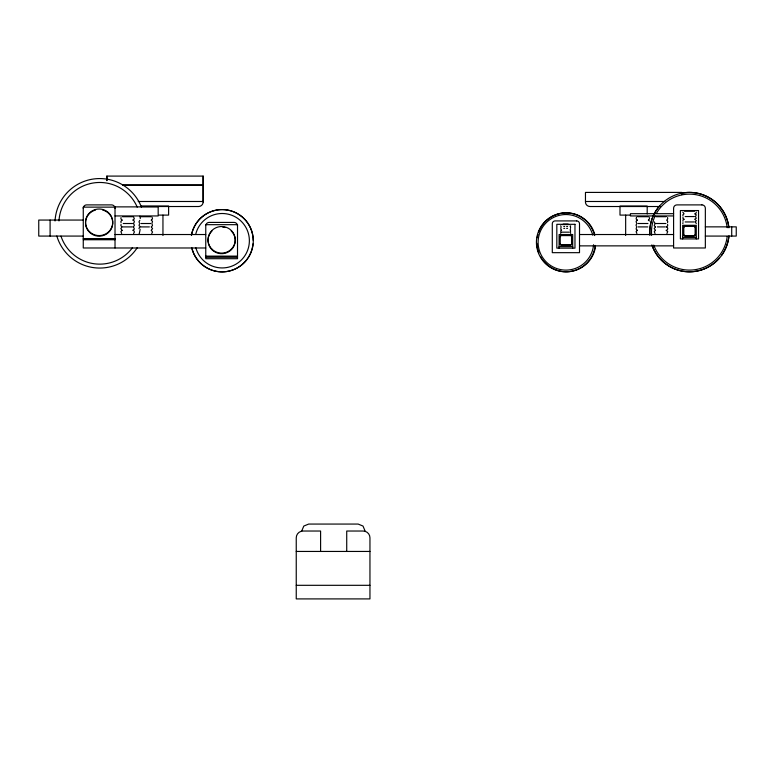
<?xml version="1.0" encoding="UTF-8"?>
<svg xmlns="http://www.w3.org/2000/svg" width="775" height="775" viewBox="0 0 775 775"><rect width="100%" height="100%" fill="white"/><g stroke="black" fill="none" stroke-linecap="round" stroke-linejoin="round"><path stroke-width="1.16" d="M106.882 180.623L106.882 176.09L203.147 176.09L203.166 202.052M203.147 176.09L203.137 201.413A4.572 4.572 0 0 1 198.603 206.518L140.478 206.518M138.967 228.615L139.461 227.414L140.662 226.91L139.025 225.651L139.461 224.014M301.785 530.865L303.8 526.06L308.683 524.065L358.147 524.065L363.01 526.06L365.025 530.865M682.823 212.147L684.025 213.803L682.823 214.849L682.988 215.867M696.308 223.646L695.524 222.125M570.662 233.362L570.536 232.645M121.045 217.562L120.881 218.85L122.082 220.052M121.045 224.362L120.881 225.651L122.082 226.862M667.566 222.657L667.73 221.369L666.936 220.342M682.988 217.223L682.988 218.569L684.025 219.199M682.988 222.619L682.823 223.646M570.662 225.767L570.08 226.339M570.536 227.898L570.536 226.939M570.536 231.696L570.536 230.747M152.074 223.016L152.51 221.369L151.309 220.168M636.537 217.203L636.091 218.85L637.302 220.052M636.537 224.014L636.033 225.215L636.537 226.416M636.537 227.414L636.091 229.061L637.302 230.262M560.974 232.442L560.654 233.362M133.581 223.287L134.424 221.815L133.93 220.613L132.728 220.11L134.366 218.85L133.581 216.932M139.81 220.342L138.967 221.815L139.461 223.016M133.581 226.688L134.424 225.215L133.581 223.743M133.581 233.488L134.424 232.016L133.93 230.814L132.728 230.32L134.366 229.061L133.581 227.143M151.726 233.488L152.568 232.016L151.309 230.378M655.03 223.743L654.236 225.651L655.447 226.862M666.936 219.887L667.73 218.85L667.566 217.562M666.936 233.488L667.73 231.58L666.093 230.32C668.002 230.407 668.399 227.385 666.529 226.968M695.524 216.361L696.308 214.849L694.671 213.842L695.873 213.454L696.308 212.147M695.524 221.766L696.367 220.594L694.671 219.248L696.308 218.25L695.524 216.729M570.08 230.136L570.536 228.848M122.082 220.168L120.881 221.369L121.045 222.657M122.082 226.968L120.823 228.615L122.082 230.262M122.082 230.378L120.881 231.58L121.665 233.488M151.309 220.052L152.51 218.85L152.074 217.203M151.309 226.862L152.51 225.651L152.074 224.014M151.309 230.262L152.568 228.615L151.309 226.968M637.302 220.168L636.091 221.369L636.537 223.016M648.384 220.052L649.586 218.85L649.15 217.203M637.302 230.378L636.091 231.58L636.885 233.488M655.447 226.968L654.178 228.615L655.447 230.262M655.447 230.378L654.236 231.58L655.03 233.488M666.529 226.862L667.73 225.651L667.566 224.362M684.025 219.296L682.988 219.926L682.988 221.272M561.546 230.301L560.654 230.969L560.974 231.89M122.528 185.08L203.137 185.08M122.528 185.157L203.137 185.157M138.163 201.49L203.137 201.49M664.882 201.49L585.464 201.49L585.464 192.413L681.729 192.413L681.729 194.67M141.418 206.024L168.611 206.024L168.611 215.101L159.098 215.101M660.242 206.518L590.007 206.518A4.572 4.572 0 0 1 585.464 201.413M115.02 207.138L83.264 207.138L83.264 247.981L205.763 247.981M684.461 211.149L694.671 211.149M673.591 213.677L630.433 213.677L630.433 215.944L673.591 215.944M630.637 215.101L620 215.101L620 206.024L647.193 206.024L647.193 213.968M115.02 215.944L158.178 215.944L158.178 206.877L115.02 206.877L115.02 247.981M685.148 216.545L694.497 216.545M122.518 216.709L132.728 216.709M140.662 216.709L150.873 216.709M637.738 216.709L647.948 216.709M655.882 216.709L666.093 216.709M83.264 220.061L38.75 220.061L38.75 236.075L83.264 236.075M685.148 221.95L694.497 221.95M123.206 223.51L132.554 223.51M140.837 223.51L150.873 223.51M637.738 223.51L647.948 223.51M655.882 223.51L665.919 223.51M563.134 224.159L568.182 224.159M561.875 224.566L569.451 224.566M684.935 226.019L694.003 226.019A1.133 1.075 0 0 1 695.136 227.094L695.136 234.922A1.133 1.075 0 0 1 694.003 235.997L684.935 235.997A1.133 1.075 0 0 1 683.802 234.922L683.802 227.094A1.133 1.075 0 0 1 684.935 226.019L684.935 226.377A1.133 1.075 0 0 0 684.131 226.697M684.935 226.377L694.003 226.377A1.133 1.075 0 0 1 695.136 227.453M563.764 226.465L564.675 226.465M566.641 226.465L567.552 226.465M705.347 226.862L736.25 226.862L736.25 236.075L705.347 236.075M123.206 226.91L132.554 226.91M141.35 226.91L149.372 226.91M637.912 226.91L647.774 226.91M657.374 226.91L665.405 226.91M563.764 228.373L564.675 228.373M566.641 228.373L567.552 228.373M561.875 232.171L569.451 232.171M115.02 234.525L205.763 234.525M579.506 234.525L673.591 234.525M561.362 235.242L570.439 235.242A1.133 1.075 0 0 1 571.572 236.317L571.572 244.144A1.133 1.075 0 0 1 570.439 245.22L561.362 245.22A1.133 1.075 0 0 1 560.228 244.144L560.228 236.317A1.133 1.075 0 0 1 561.362 235.242L561.362 235.6A1.133 1.075 0 0 0 560.228 236.675M561.362 235.6L570.439 235.6A1.133 1.075 0 0 1 571.572 236.675M683.802 234.563A1.133 1.075 0 0 0 684.935 235.639L694.003 235.639A1.133 1.075 0 0 0 695.136 234.563M682.668 237.382L696.27 237.382M83.264 238.593L115.02 238.593M83.264 239.746L115.02 239.746M560.228 243.786A1.133 1.075 0 0 0 561.362 244.861L570.439 244.861A1.133 1.075 0 0 0 571.572 243.786M579.506 245.869L673.591 245.869M559.095 246.615L572.706 246.615M205.763 256.128L237.518 256.128M205.763 257.281L237.518 257.281M296.244 551.442L369.956 551.442M296.244 585.309L369.956 585.309M561.546 230.233C559.705 228.838 561.972 227.075 560.654 225.767M648.384 220.168L649.421 220.962M655.03 223.287L654.178 221.815M731.716 226.862L731.716 236.075M696.27 238.913L696.27 225.302L682.668 225.302L682.668 238.913M625.658 215.13L625.658 235.455M572.706 248.136L572.706 234.525L559.095 234.525L559.095 248.136M346.725 551.442L346.725 531.03L363.155 531.03A6.801 6.801 0 0 1 369.956 537.84L369.956 598.91L296.244 598.91L296.244 537.84A6.801 6.801 0 0 1 303.044 531.03L320.598 531.03L320.598 551.442M162.953 215.13L162.953 235.455M106.882 176.09L106.882 180.585M50.094 220.061L50.094 236.075M253.028 243.825A31.136 31.136 0 0 1 247.981 257.949M247.332 258.898A31.136 31.136 0 0 1 191.774 248.019M191.386 235.319A31.136 31.136 0 0 1 253.183 240.337M195.862 233.682A27.222 27.222 0 0 1 237.77 218.424A27.222 27.222 0 0 1 237.77 263.016A27.222 27.222 0 0 1 195.862 247.767M191.493 235.319A31.136 31.136 0 0 1 238.719 214.355A31.136 31.136 0 0 1 240.328 266.009A31.136 31.136 0 0 1 191.89 248.019M111.435 217.165A13.611 13.301 0 0 1 104.247 235.193A13.611 13.301 0 0 1 86.248 227.143A13.611 13.301 0 0 1 95.528 210.044M102.571 209.996A13.611 13.301 0 0 1 110.883 216.138M83.264 208.291A3.4 3.4 0 0 1 83.293 207.845M83.38 207.409A3.4 3.4 0 0 1 86.664 204.891L111.619 204.891A3.4 3.4 0 0 1 115.02 208.291M231.192 230.931A13.611 13.301 0 0 1 231.328 249.744A13.611 13.301 0 0 1 212.079 249.87A13.611 13.301 0 0 1 211.953 231.057M222.735 227.143A13.611 13.301 0 0 1 225.07 227.53M237.518 225.825A3.4 3.4 0 0 0 234.118 222.415L209.163 222.415A3.4 3.4 0 0 0 205.879 224.944M137.272 247.671A44.747 44.747 0 0 1 56.827 236.007M55.044 220.982A44.747 44.747 0 0 1 141.505 207.274M140.13 229.226A40.823 40.823 0 0 1 139.171 233.876M132.486 247.68A40.823 40.823 0 0 1 60.973 236.142M58.977 220.943A40.823 40.823 0 0 1 137.223 207.138M139.936 216.206A40.823 40.823 0 0 1 140.285 218.569M683.802 227.453A1.133 1.075 0 0 1 683.947 226.92M728.878 236.414A39.69 39.69 0 0 1 721.438 255.566M719.278 258.259A39.69 39.69 0 0 1 651.843 244.89M649.808 234.728A39.69 39.69 0 0 1 659.564 205.956M681.109 193.295A39.69 39.69 0 0 1 728.645 226.048M727.202 236.511A37.994 37.994 0 0 1 653.761 245.094M651.62 235.406A37.994 37.994 0 0 1 655.04 216.041M656.57 213.115A37.994 37.994 0 0 1 727.202 227.695M728.984 235.881A39.69 39.69 0 0 1 652.472 246.479M649.905 235.271A39.69 39.69 0 0 1 653.141 216.109M654.129 214.026A39.69 39.69 0 0 1 728.926 227.802M595.219 245.423A29.489 29.489 0 0 1 551.325 267.956A29.489 29.489 0 0 1 548.235 218.715A29.489 29.489 0 0 1 594.599 235.581M593.582 244.735A27.784 27.784 0 0 1 552.72 266.784A27.784 27.784 0 0 1 548.661 220.526A27.784 27.784 0 0 1 592.739 235.135M595.471 246.915A29.489 29.489 0 0 1 542.5 259.673M541.87 258.772A29.489 29.489 0 0 1 540.708 256.893M538.828 252.912A29.489 29.489 0 0 1 536.872 243.234M537.22 237.731A29.489 29.489 0 0 1 537.918 234.505M538.577 232.393A29.489 29.489 0 0 1 594.871 234.883M701.947 204.891L676.992 204.891A3.4 3.4 0 0 0 673.591 208.291L673.591 247.981L705.347 247.981L705.347 208.291A3.4 3.4 0 0 0 701.947 204.891M698.546 210.558L680.392 210.558L680.392 238.913L698.546 238.913L698.546 210.558M576.678 220.914L555.123 220.914A2.838 2.838 0 0 0 552.294 223.752L552.294 252.669L579.506 252.669L579.506 223.752A2.838 2.838 0 0 0 576.678 220.914M574.972 224.314L556.828 224.314L556.828 248.136L574.972 248.136L574.972 224.314M237.518 224.672L205.763 224.672L205.763 258.705L237.518 258.705L237.518 224.672M89.58 231.764A13.611 13.301 0 0 0 112.307 225.651A13.611 13.301 0 0 0 95.528 209.473A13.611 13.301 0 0 0 89.58 231.764M212.079 249.288A13.611 13.301 0 0 0 234.806 243.176A13.611 13.301 0 0 0 218.027 226.998A13.611 13.301 0 0 0 212.079 249.288"/></g></svg>
